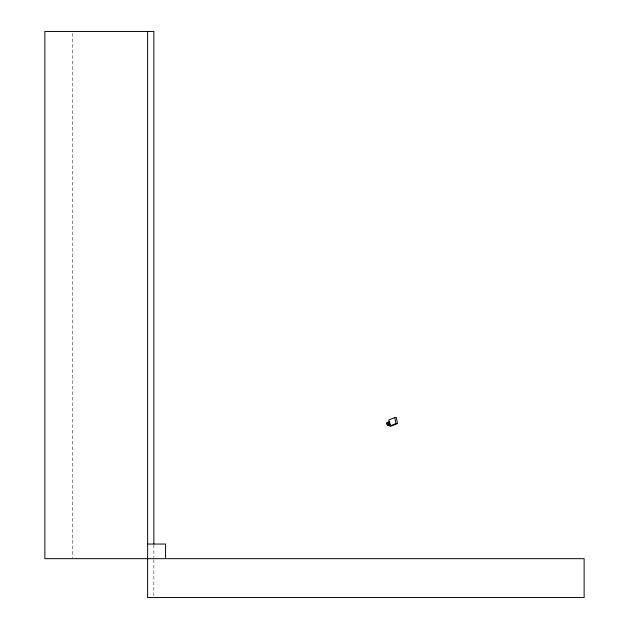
<?xml version="1.0" encoding="UTF-8"?>
<svg xmlns="http://www.w3.org/2000/svg" width="629" height="629" viewBox="0 0 629 629"><rect width="100%" height="100%" fill="white"/><g stroke="black" fill="none" stroke-linecap="round" stroke-linejoin="round"><path stroke-width="0.47" stroke-dasharray="3.15 2.36" d="M153.853 544.918L153.853 557.679M153.853 559.637L153.853 597.55M72.233 33.416L72.233 557.679"/><path stroke-width="0.94" d="M390.31 424.205L388.463 425.621L387.417 425.11L386.788 423.883L386.953 422.649L387.802 422.138L389.949 422.051M387.417 425.11L389.728 423.749L389.461 422.342L386.953 422.649M388.463 425.621L390.326 424.04M394.823 417.546L388.808 420.054L389.933 426.03L391.466 426.03L397.481 423.514L396.356 417.546L394.823 417.546L395.948 423.514L389.933 426.03M386.788 423.883L389.367 423.042M395.948 423.514L397.481 423.514M147.611 544.046L165.569 544.046L165.569 558.662M153.853 543.936L153.853 31.45L44.871 31.45L44.871 558.662L584.129 558.662L584.129 597.55L147.611 597.55L147.611 31.45"/></g></svg>
